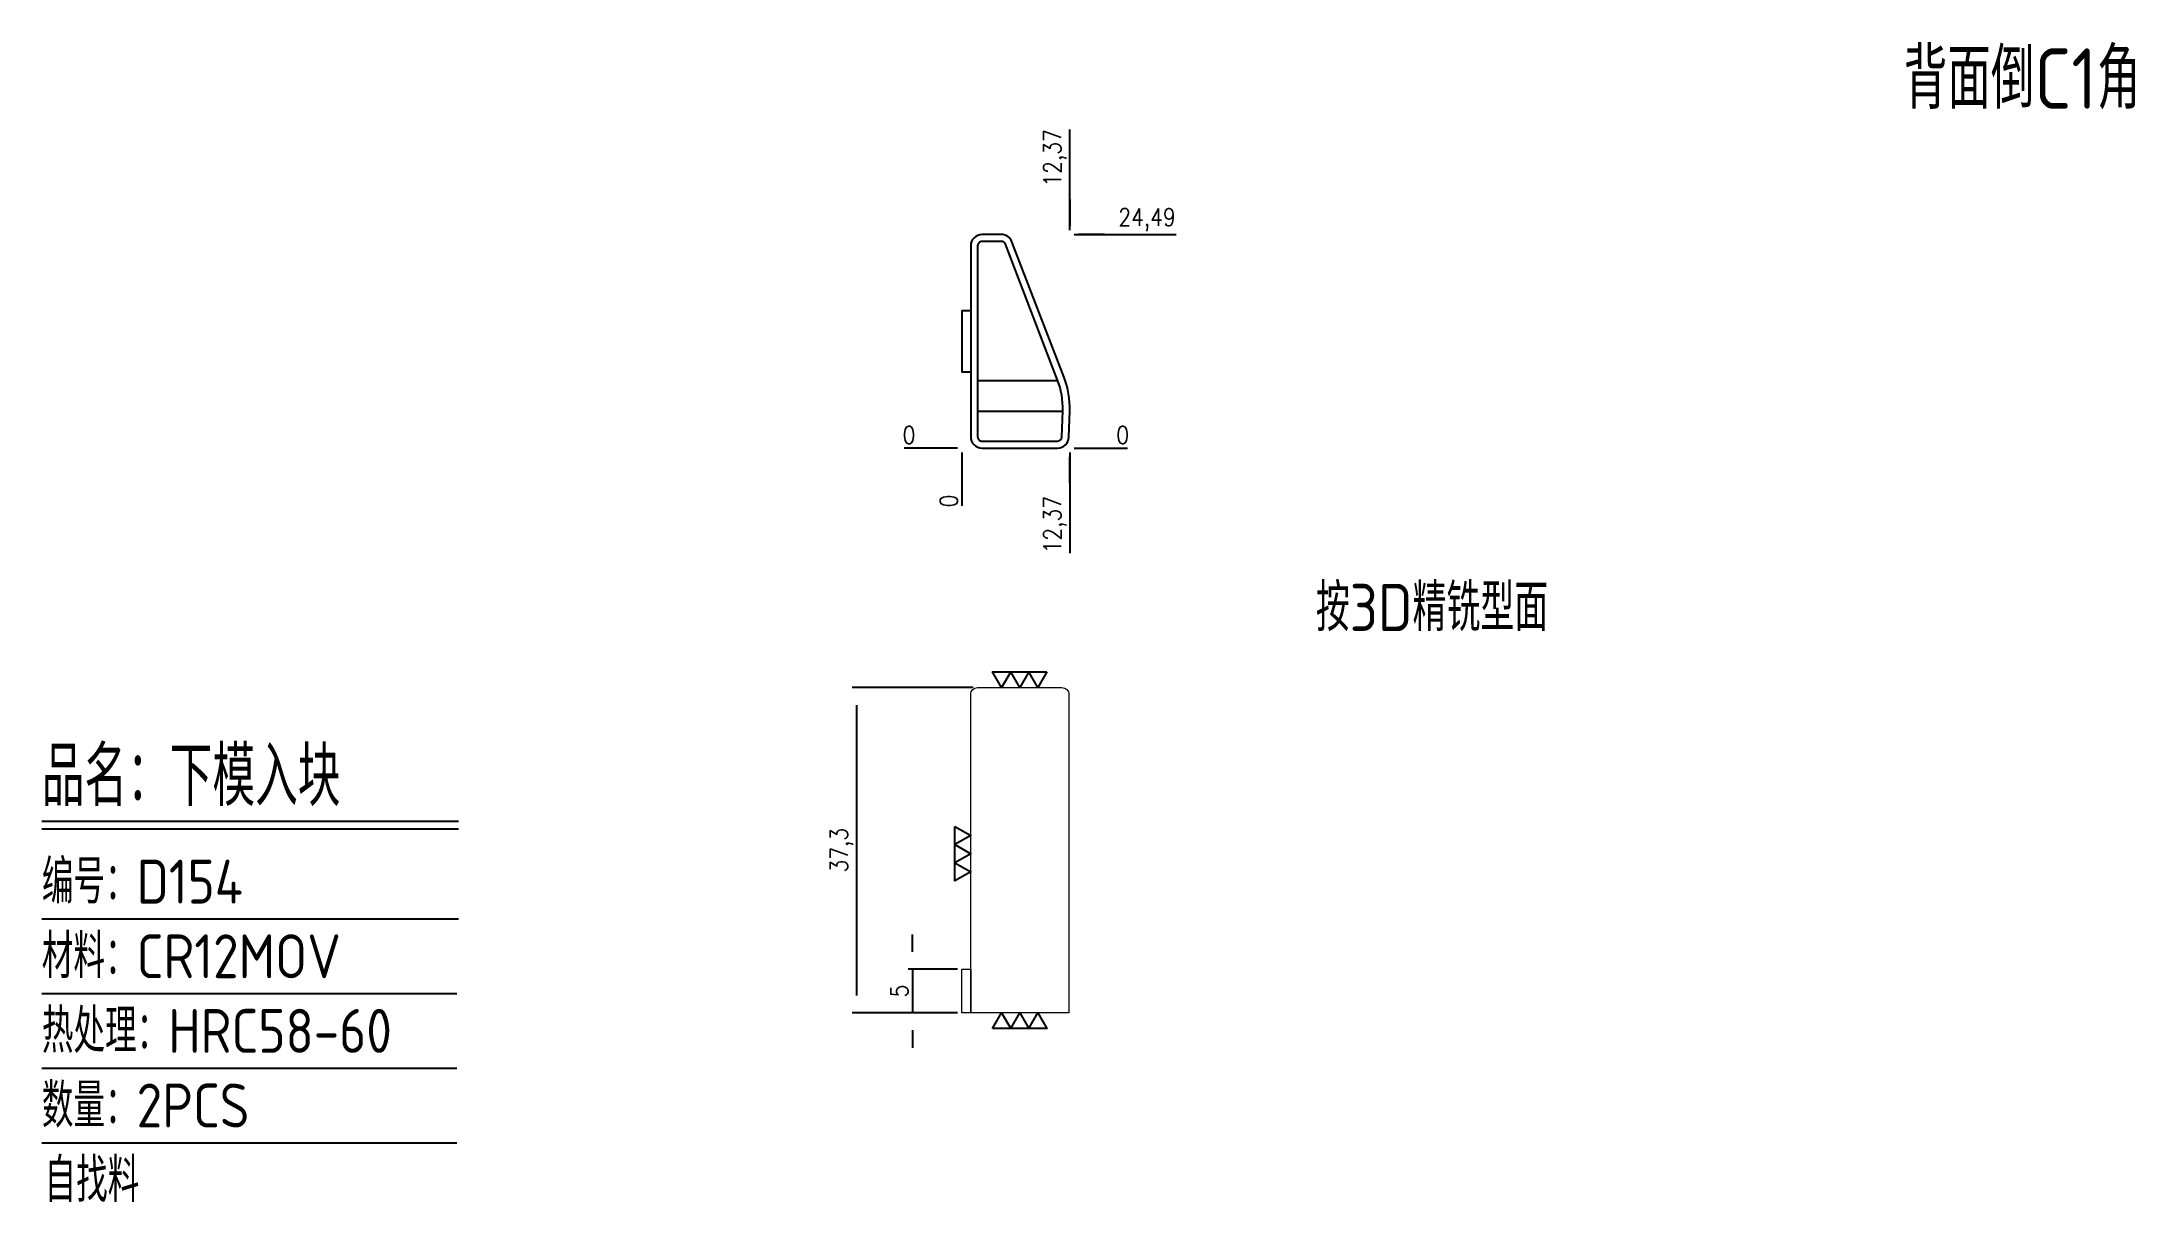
# Model space of a CAD drawing. Header units: millimetres. Extents: x 115200 to 115440, y -8009 to -7876.
import ezdxf

# ---------------------------------------------------------------- set-up
doc = ezdxf.new("R2010")
doc.units = ezdxf.units.MM
for name, color, linetype in [('DIM', 4, 'Continuous'), ('PH2_P', 2, 'Continuous'), ('TEXT', 4, 'Continuous')]:
    doc.layers.add(name, color=color, linetype=linetype)
doc.styles.add('gbenor', font='gbenor.shx', dxfattribs={"bigfont": 'gbcbig.shx'})
doc.styles.get("Standard").update_dxf_attribs({"font": 'txt.shx', "width": 0.85, "bigfont": 'ctxt.shx'})
doc.dimstyles.new('T-2-WX', dxfattribs={"dimtxt": 2, "dimasz": 2, "dimexe": 0.5, "dimexo": 0.5, "dimgap": 0.5, "dimtad": 1, "dimtxsty": 'Standard', "dimblk": 'OPEN30', "dimcen": 0, "dimazin": 3, "dimtfac": 1, "dimtmove": 0, "dimatfit": 3, "dimldrblk": 'OPEN30', "dimlwd": -1, "dimlwe": -1})

# ---------------------------------------------------------------- blocks, each defined once
blk = doc.blocks.new('*D7579')
at = {"layer": 'Defpoints', "color": 0}
for p in [(115305.24, -7922.34), (115317.61, -7922.34), (115322.61, -7922.34)]:
    blk.add_point(p, dxfattribs=at)
at = {"layer": 'DIM', "color": 0, "linetype": 'Continuous'}
blk.add_line((115318.11, -7922.34), (115324.25, -7922.34), dxfattribs=at)
at = {"layer": 'DIM', "color": 0, "insert": (115323.68, -7920.84), "char_height": 2, "attachment_point": 5}
blk.add_mtext('0', dxfattribs=at)
blk = doc.blocks.new('_Open30')
blk = doc.blocks.new('*D7580')
at = {"layer": 'Defpoints', "color": 0}
for p in [(115317.61, -7897.85), (115322.61, -7897.85), (115305.24, -7922.34)]:
    blk.add_point(p, dxfattribs=at)
at = {"layer": 'DIM', "color": 0, "linetype": 'Continuous'}
for p, q in [((115318.11, -7897.85), (115321.61, -7897.85)), ((115321.61, -7897.85), (115318.61, -7897.85)), ((115318.61, -7897.85), (115329.83, -7897.85))]:
    blk.add_line(p, q, dxfattribs=at)
at = {"layer": 'DIM', "color": 0, "insert": (115326.47, -7896.16), "char_height": 2, "attachment_point": 5}
blk.add_mtext('24,49', dxfattribs=at)
blk = doc.blocks.new('*D7581')
at = {"layer": 'Defpoints', "color": 0}
for p in [(115300.24, -7922.34), (115305.24, -7922.34), (115305.24, -7922.34)]:
    blk.add_point(p, dxfattribs=at)
at = {"layer": 'DIM', "color": 0, "linetype": 'Continuous'}
blk.add_line((115304.74, -7922.34), (115298.61, -7922.34), dxfattribs=at)
at = {"layer": 'DIM', "color": 0, "insert": (115299.18, -7920.84), "char_height": 2, "attachment_point": 5}
blk.add_mtext('0', dxfattribs=at)
blk = doc.blocks.new('*D7582')
at = {"layer": 'Defpoints', "color": 0}
for p in [(115305.24, -7922.34), (115317.61, -7922.34), (115317.61, -7927.34)]:
    blk.add_point(p, dxfattribs=at)
at = {"layer": 'DIM', "color": 0, "linetype": 'Continuous'}
for p, q in [((115317.61, -7922.84), (115317.61, -7926.34)), ((115317.61, -7926.34), (115317.61, -7923.34)), ((115317.61, -7923.34), (115317.61, -7934.4))]:
    blk.add_line(p, q, dxfattribs=at)
at = {"layer": 'DIM', "color": 0, "insert": (115315.92, -7931.12), "char_height": 2, "attachment_point": 5, "rotation": 90}
blk.add_mtext('12,37', dxfattribs=at)
blk = doc.blocks.new('*D7583')
at = {"layer": 'Defpoints', "color": 0}
for p in [(115305.24, -7922.34), (115305.24, -7922.34), (115305.24, -7927.34)]:
    blk.add_point(p, dxfattribs=at)
at = {"layer": 'DIM', "color": 0, "linetype": 'Continuous'}
blk.add_line((115305.24, -7922.84), (115305.24, -7928.97), dxfattribs=at)
at = {"layer": 'DIM', "color": 0, "insert": (115303.74, -7928.4), "char_height": 2, "attachment_point": 5, "rotation": 90}
blk.add_mtext('0', dxfattribs=at)
blk = doc.blocks.new('*D7584')
at = {"layer": 'Defpoints', "color": 0}
for p in [(115317.61, -7892.85), (115317.61, -7897.85), (115305.24, -7922.34)]:
    blk.add_point(p, dxfattribs=at)
at = {"layer": 'DIM', "color": 0, "linetype": 'Continuous'}
for p, q in [((115317.61, -7896.85), (115317.61, -7885.79)), ((115317.61, -7897.35), (115317.61, -7893.85)), ((115317.61, -7893.85), (115317.61, -7896.85))]:
    blk.add_line(p, q, dxfattribs=at)
at = {"layer": 'DIM', "color": 0, "insert": (115315.92, -7889.07), "char_height": 2, "attachment_point": 5, "rotation": 90}
blk.add_mtext('12,37', dxfattribs=at)
blk = doc.blocks.new('*D7585')
at = {"layer": 'Defpoints', "color": 0}
for p in [(115307.04, -7949.8), (115293.14, -7987.1), (115305.24, -7987.1)]:
    blk.add_point(p, dxfattribs=at)
at = {"layer": 'DIM', "color": 0, "linetype": 'Continuous'}
for p, q in [((115306.54, -7949.8), (115292.64, -7949.8)), ((115293.14, -7951.8), (115293.14, -7985.1)), ((115304.74, -7987.1), (115292.64, -7987.1))]:
    blk.add_line(p, q, dxfattribs=at)
at = {"layer": 'DIM', "color": 0, "insert": (115291.45, -7968.45), "char_height": 2, "attachment_point": 5, "rotation": 90}
blk.add_mtext('37,3', dxfattribs=at)
blk = doc.blocks.new('*D7586')
at = {"layer": 'Defpoints', "color": 0}
for p in [(115305.24, -7982.1), (115299.57, -7987.1), (115305.24, -7987.1)]:
    blk.add_point(p, dxfattribs=at)
at = {"layer": 'DIM', "color": 0, "linetype": 'Continuous'}
for p, q in [((115299.57, -7980.1), (115299.57, -7978.1)), ((115304.74, -7982.1), (115299.07, -7982.1)), ((115299.57, -7982.1), (115299.57, -7987.1)), ((115304.74, -7987.1), (115299.07, -7987.1)), ((115299.57, -7989.1), (115299.57, -7991.1))]:
    blk.add_line(p, q, dxfattribs=at)
at = {"layer": 'DIM', "color": 0, "insert": (115298.07, -7984.6), "char_height": 2, "attachment_point": 5, "rotation": 90}
blk.add_mtext('5', dxfattribs=at)

msp = doc.modelspace()

# ---------------------------------------------------------------- linework, layer by layer
at = {"layer": 'DIM', "color": 4, "linetype": 'Continuous', "lineweight": 25}
for p, q in [((115199.708, -7965.132), (115247.497, -7965.132)), ((115199.708, -7966.013), (115247.497, -7966.013)), ((115199.708, -7976.33), (115247.497, -7976.33)), ((115199.708, -7984.886), (115247.29, -7984.886)), ((115199.708, -7993.442), (115247.29, -7993.442)), ((115199.708, -8001.998), (115247.29, -8001.998))]:
    msp.add_line(p, q, dxfattribs=at)
at = {"layer": 'PH2_P', "linetype": 'Continuous', "lineweight": 25}
for p, q in [((115306.245, -7906.592), (115306.245, -7913.592)), ((115307.045, -7914.585), (115316.232, -7914.585)), ((115307.045, -7918.115), (115316.807, -7918.115))]:
    msp.add_line(p, q, dxfattribs=at)
for points in [[(115306.245, -7913.592), (115306.245, -7914.585), (115306.245, -7918.115), (115306.245, -7921.038, 0.4142136), (115307.545, -7922.338), (115316.215, -7922.338, 0.4050649), (115317.515, -7921.079), (115317.609, -7918.076, 0.0999331), (115316.961, -7914.252), (115310.973, -7898.679, 0.3103563), (115309.76, -7897.846), (115307.545, -7897.846, 0.4142136), (115306.245, -7899.146), (115306.245, -7906.592), (115305.245, -7906.592), (115305.245, -7913.592)], [(115307.045, -7899.146), (115307.045, -7914.585), (115307.045, -7918.115), (115307.045, -7921.038, 0.4142136), (115307.545, -7921.538), (115316.215, -7921.538, 0.4050649), (115316.715, -7921.054), (115316.809, -7918.051, 0.0999331), (115316.214, -7914.539), (115310.226, -7898.966, 0.3103563), (115309.76, -7898.646), (115307.545, -7898.646, 0.4142136)]]:
    msp.add_lwpolyline(points, format="xyb", close=True, dxfattribs=at)
at = {"layer": 'PH2_P', "linetype": 'Continuous', "lineweight": 15}
msp.add_lwpolyline([(115307.045, -7949.798), (115316.709, -7949.798, -0.4142136), (115317.509, -7950.598), (115317.509, -7987.098), (115306.245, -7987.098), (115306.245, -7950.598, -0.4142136)], format="xyb", close=True, dxfattribs=at)
msp.add_lwpolyline([(115305.245, -7987.098), (115305.245, -7982.098), (115306.245, -7982.098), (115306.245, -7987.098)], close=True, dxfattribs=at)
at = {"layer": 'TEXT', "linetype": 'Continuous'}
for points in [[(115314.994, -7947.998), (115313.955, -7949.798), (115312.916, -7947.998), (115311.877, -7949.798), (115310.838, -7947.998), (115309.798, -7949.798), (115308.759, -7947.998), (115314.994, -7947.998)], [(115304.445, -7965.73), (115306.245, -7966.77), (115304.445, -7967.809), (115306.245, -7968.848), (115304.445, -7969.887), (115306.245, -7970.926), (115304.445, -7971.966), (115304.445, -7965.73)], [(115308.759, -7988.898), (115309.798, -7987.098), (115310.838, -7988.898), (115311.877, -7987.098), (115312.916, -7988.898), (115313.955, -7987.098), (115314.994, -7988.898), (115308.759, -7988.898)]]:
    msp.add_lwpolyline(points, close=True, dxfattribs=at)

# ---------------------------------------------------------------- texts
at = {"layer": 'DIM', "color": 3, "linetype": 'Continuous', "lineweight": 25, "style": 'gbenor'}
for s, height, p in [('品名：下模入块', 6.7944, (115199.708, -7963.37)), ('编号：D154', 5.0329, (115199.708, -7974.568)), ('材料：CR12MOV', 5.0329, (115199.708, -7983.124)), ('热处理：HRC58-60', 5.03286, (115199.708, -7991.68)), ('数量：2PCS', 5.0329, (115199.708, -8000.236)), ('自找料', 5.0329, (115200.014, -8008.792))]:
    msp.add_text(s, height=height, dxfattribs=at).set_placement(p)
at = {"layer": 'TEXT', "color": 4, "lineweight": 18, "style": 'gbenor'}
msp.add_text('背面倒C1角', height=6.931, dxfattribs=at).set_placement((115413.275, -7883.437))
at = {"layer": 'TEXT', "color": 4, "linetype": 'Continuous', "style": 'gbenor'}
msp.add_text('按3D精铣型面', height=5.4, dxfattribs=at).set_placement((115345.834, -7943.317))

# ---------------------------------------------------------------- dimensions: what is measured, and where the dimension line sits
at = {"layer": 'DIM', "color": 94, "linetype": 'Continuous'}
for feature_location, offset, dtype, origin, picture, middle in [((115317.613, -7897.846), (0, 5), 1, (115305.245, -7922.338), '*D7584', (115315.923, -7889.067)), ((115317.613, -7897.846), (5, 0), 0, (115305.245, -7922.338), '*D7580', (115326.473, -7896.156)), ((115305.244914054, -7922.337981596), (-5, 0), 0, (115305.244914054, -7922.337981596), '*D7581', (115299.178247387, -7920.837981596)), ((115317.613496355, -7922.337981596), (5, 0), 0, (115305.244914054, -7922.337981596), '*D7579', (115323.680163021, -7920.837981596)), ((115305.244914054, -7922.337981596), (0, -5), 1, (115305.244914054, -7922.337981596), '*D7583', (115303.744914054, -7928.404648262)), ((115317.613, -7922.338), (0, -5), 1, (115305.245, -7922.338), '*D7582', (115315.923, -7931.117))]:
    dim = msp.add_ordinate_dim(feature_location=feature_location, offset=offset, dtype=dtype, origin=origin, dimstyle='T-2-WX', dxfattribs=at)
    dim.commit()
    dim.dimension.update_dxf_attribs({"geometry": picture, "text_midpoint": middle})
for base, p1, picture, middle in [((115293.144, -7987.098), (115307.045, -7949.798), '*D7585', (115291.453, -7968.448)), ((115299.571, -7987.098), (115305.245, -7982.098), '*D7586', (115298.071, -7984.598))]:
    dim = msp.add_linear_dim(base=base, p1=p1, p2=(115305.245, -7987.098), angle=90, dimstyle='T-2-WX', dxfattribs=at)
    dim.commit()
    dim.dimension.update_dxf_attribs({"geometry": picture, "text_midpoint": middle})

doc.saveas('drawing.dxf')
